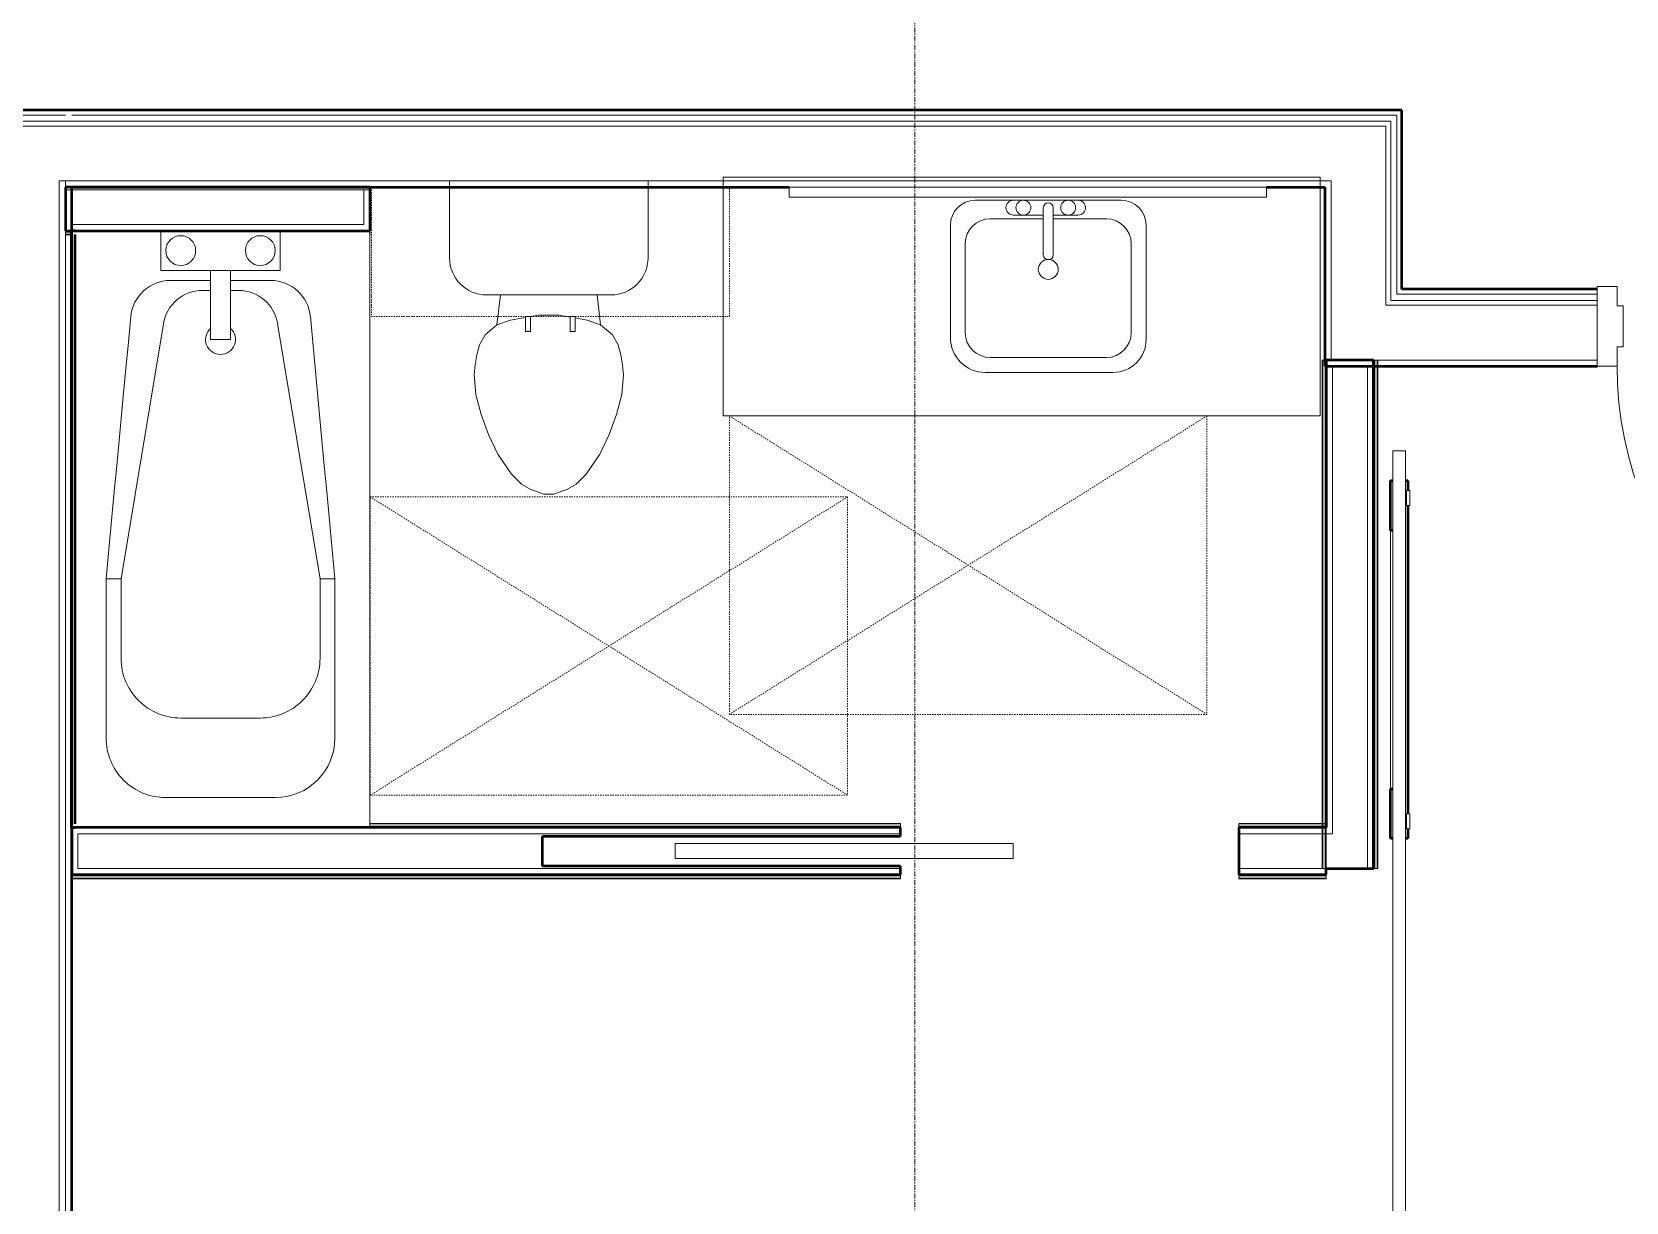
# Model space of a CAD drawing. Header units: inches. Extents: x -4218 to -1830, y 9756 to 12426.
# Drawn here: x -2916.1 to -2755.8, y 11538.6 to 11656.2 of the extents above; entities that cross this region are included whole.
import ezdxf

# ---------------------------------------------------------------- set-up
doc = ezdxf.new("R2010")
doc.units = ezdxf.units.IN
doc.header["$MEASUREMENT"] = 0
doc.linetypes.add('Dash', pattern=[0.25, 0.125, -0.125])
doc.linetypes.add('Grid Line 1_2_', pattern=[0.875, 0.5, -0.125, 0.125, -0.125])
for name, color, linetype, lineweight in [('0-1', 7, 'Continuous', 5), ('0-2', 252, 'Continuous', 9), ('0-3', 7, 'Continuous', 9), ('A-DOOR-1', 7, 'Continuous', 9), ('A-DOOR-2', 50, 'Continuous', 20), ('A-DOOR-3', 250, 'Continuous', 50), ('A-DOOR-FRAM-1', 50, 'Continuous', 20), ('A-GENM-HDLN-1', 7, 'Dash', 9), ('A-WALL-1', 250, 'Continuous', 50), ('A-WALL-2', 10, 'Continuous', 13), ('A-WALL-3', 253, 'Continuous', 9), ('A-WALL-4', 254, 'Continuous', 9), ('A-WALL-5', 252, 'Continuous', 9), ('A-WALL-6', 7, 'Continuous', 9), ('I-WALL-1', 250, 'Continuous', 50), ('I-WALL-2', 254, 'Continuous', 9), ('I-WALL-3', 253, 'Continuous', 9), ('I-WALL-4', 252, 'Continuous', 9), ('P-SANR-FIXT-1', 7, 'Continuous', 9), ('P-SANR-FIXT-2', 252, 'Continuous', 9), ('P-SANR-FIXT-3', 253, 'Continuous', 9), ('P-SANR-FIXT-5', 254, 'Continuous', 9), ('Q-CASE-2', 252, 'Continuous', 9), ('Q-CASE-3', 7, 'Continuous', 9), ('Q-CASE-5', 254, 'Continuous', 9), ('Q-CASE-6', 7, 'Dash', 9), ('S-GRID-1', 1, 'Grid Line 1_2_', 9)]:
    doc.layers.add(name, color=color, linetype=linetype, lineweight=lineweight)

# ---------------------------------------------------------------- blocks, each defined once
blk = doc.blocks.new('Basic Wall _ INT - W4BØF - _5_8 GYP - 2X4 WOOD_BATT_ - 5_8 GYP_ - ___-2701663-BACKGROUND - 1ST FLOOR')
at = {"layer": 'A-WALL-3'}
for p, q in [((-2781.2, 11623.24), (-2781.15, 11623.24)), ((-2781.2, 11622.61), (-2781.2, 11623.24)), ((-2781.15, 11623.24), (-2781.07, 11623.24)), ((-2781.07, 11623.24), (-2780.78, 11623.24)), ((-2780.85, 11623.24), (-2780.85, 11622.61)), ((-2781.07, 11532.77), (-2781.13, 11532.77)), ((-2780.78, 11532.77), (-2781.07, 11532.77)), ((-2780.85, 11533.14), (-2780.85, 11533.06)), ((-2780.85, 11533.03), (-2780.85, 11532.97))]:
    blk.add_line(p, q, dxfattribs=at)
at = {"layer": 'A-WALL-4'}
for p, q in [((-2781.17, 11623.24), (-2781.2, 11623.24)), ((-2781, 11623.24), (-2781.06, 11623.24)), ((-2780.85, 11623.24), (-2780.99, 11623.24)), ((-2780.78, 11623.24), (-2780.85, 11623.24)), ((-2781.2, 11532.77), (-2781.17, 11532.77)), ((-2781.06, 11532.77), (-2781, 11532.77)), ((-2780.99, 11532.77), (-2780.85, 11532.77)), ((-2780.85, 11532.77), (-2780.78, 11532.77))]:
    blk.add_line(p, q, dxfattribs=at)
at = {"layer": 'A-WALL-5'}
for p, q in [((-2781.2, 11572.11), (-2781.2, 11622.61)), ((-2781.07, 11622.61), (-2781.07, 11623.24)), ((-2780.85, 11622.61), (-2780.85, 11572.11)), ((-2780.78, 11623.24), (-2780.78, 11622.61)), ((-2781.2, 11572.11), (-2781.17, 11572.11)), ((-2781.06, 11572.11), (-2781, 11572.11)), ((-2780.99, 11572.11), (-2780.85, 11572.11)), ((-2780.85, 11572.11), (-2780.78, 11572.11)), ((-2781.17, 11536.11), (-2781.2, 11536.11)), ((-2781.2, 11532.77), (-2781.2, 11536.11)), ((-2781, 11536.11), (-2781.06, 11536.11)), ((-2780.85, 11536.11), (-2780.99, 11536.11)), ((-2780.78, 11536.11), (-2780.85, 11536.11)), ((-2780.85, 11536.11), (-2780.85, 11533.18)), ((-2781.15, 11532.77), (-2781.2, 11532.77)), ((-2781.13, 11532.77), (-2781.15, 11532.77)), ((-2780.78, 11533.14), (-2780.78, 11533.06)), ((-2780.78, 11533.03), (-2780.78, 11532.97))]:
    blk.add_line(p, q, dxfattribs=at)
at = {"layer": 'A-WALL-6'}
for p, q in [((-2781.07, 11572.11), (-2781.07, 11622.61)), ((-2780.78, 11622.61), (-2780.78, 11572.11)), ((-2781.15, 11572.11), (-2781.2, 11572.11)), ((-2781.07, 11572.11), (-2781.15, 11572.11)), ((-2780.78, 11572.11), (-2781.07, 11572.11)), ((-2781.2, 11536.11), (-2781.15, 11536.11)), ((-2781.15, 11536.11), (-2781.07, 11536.11)), ((-2781.07, 11532.77), (-2781.07, 11536.11)), ((-2781.07, 11536.11), (-2780.78, 11536.11)), ((-2780.78, 11536.11), (-2780.78, 11533.18))]:
    blk.add_line(p, q, dxfattribs=at)
blk = doc.blocks.new('Basic Wall _ INT - W4BØF - _5_8 GYP - 2X4 WOOD_BATT_ - 5_8 GYP_ - ___-2701662-BACKGROUND - 1ST FLOOR')
at = {"layer": 'A-WALL-3'}
for p, q in [((-2786.09, 11623.24), (-2786.07, 11623.24)), ((-2786.07, 11623.24), (-2785.99, 11623.24)), ((-2785.99, 11623.24), (-2785.95, 11623.24)), ((-2785.95, 11622.61), (-2785.95, 11623.24)), ((-2786.3, 11576.65), (-2786.3, 11576.54)), ((-2786.3, 11576.53), (-2786.3, 11576.45)), ((-2786.3, 11576.44), (-2786.3, 11576.39)), ((-2786.3, 11576.24), (-2786.3, 11575.64)), ((-2785.95, 11572.11), (-2785.95, 11576.24)), ((-2786.3, 11575.61), (-2786.3, 11572.11)), ((-2786.07, 11572.11), (-2786.36, 11572.11)), ((-2785.99, 11572.11), (-2786.07, 11572.11)), ((-2785.95, 11572.11), (-2785.99, 11572.11)), ((-2786.07, 11532.77), (-2786.36, 11532.77)), ((-2786.3, 11533.16), (-2786.3, 11533.06)), ((-2786.3, 11533.05), (-2786.3, 11532.97)), ((-2786.3, 11532.96), (-2786.3, 11532.91)), ((-2786.01, 11532.77), (-2786.07, 11532.77))]:
    blk.add_line(p, q, dxfattribs=at)
at = {"layer": 'A-WALL-4'}
for p, q in [((-2785.95, 11623.24), (-2785.97, 11623.24)), ((-2786.36, 11572.11), (-2786.3, 11572.11)), ((-2786.3, 11572.11), (-2786.15, 11572.11)), ((-2786.15, 11572.11), (-2786.09, 11572.11)), ((-2785.97, 11572.11), (-2785.95, 11572.11)), ((-2786.36, 11532.77), (-2786.3, 11532.77)), ((-2786.3, 11532.77), (-2786.15, 11532.77)), ((-2786.15, 11532.77), (-2786.09, 11532.77)), ((-2785.97, 11532.77), (-2785.95, 11532.77))]:
    blk.add_line(p, q, dxfattribs=at)
at = {"layer": 'A-WALL-5'}
for p, q in [((-2786.3, 11623.24), (-2786.36, 11623.24)), ((-2786.15, 11623.24), (-2786.3, 11623.24)), ((-2786.3, 11623.24), (-2786.3, 11576.65)), ((-2786.09, 11623.24), (-2786.15, 11623.24)), ((-2786.07, 11623.24), (-2786.07, 11622.64)), ((-2785.95, 11576.24), (-2785.95, 11622.61)), ((-2786.36, 11576.65), (-2786.36, 11576.54)), ((-2786.36, 11576.53), (-2786.36, 11576.45)), ((-2786.36, 11576.44), (-2786.36, 11576.39)), ((-2786.36, 11576.24), (-2786.36, 11575.64)), ((-2786.07, 11576.24), (-2786.07, 11575.62)), ((-2786.36, 11575.61), (-2786.36, 11572.11)), ((-2786.07, 11575.61), (-2786.07, 11572.11)), ((-2786.3, 11536.11), (-2786.36, 11536.11)), ((-2786.15, 11536.11), (-2786.3, 11536.11)), ((-2786.3, 11536.11), (-2786.3, 11533.18)), ((-2786.09, 11536.11), (-2786.15, 11536.11)), ((-2785.95, 11536.11), (-2785.97, 11536.11)), ((-2785.95, 11532.77), (-2785.95, 11536.11)), ((-2786.36, 11533.16), (-2786.36, 11533.06)), ((-2786.36, 11533.05), (-2786.36, 11532.97)), ((-2786.36, 11532.96), (-2786.36, 11532.91)), ((-2785.99, 11532.77), (-2786.01, 11532.77)), ((-2785.95, 11532.77), (-2785.99, 11532.77))]:
    blk.add_line(p, q, dxfattribs=at)
at = {"layer": 'A-WALL-6'}
for p, q in [((-2786.36, 11623.24), (-2786.1, 11623.24)), ((-2786.36, 11623.24), (-2786.36, 11576.65)), ((-2786.07, 11622.61), (-2786.07, 11576.24)), ((-2786.36, 11536.11), (-2786.07, 11536.11)), ((-2786.36, 11536.11), (-2786.36, 11533.18)), ((-2786.07, 11536.11), (-2786.07, 11532.77)), ((-2786.07, 11536.11), (-2785.99, 11536.11)), ((-2785.99, 11536.11), (-2785.95, 11536.11))]:
    blk.add_line(p, q, dxfattribs=at)
blk = doc.blocks.new('Basic Wall _ INT - W4BØF - _5_8 GYP - 2X4 WOOD_BATT_ - 5_8 GYP_ - ___-2701665-BACKGROUND - 1ST FLOOR')
at = {"layer": 'A-WALL-3'}
for p, q in [((-2786.24, 11576.59), (-2786.35, 11576.59)), ((-2786.15, 11576.59), (-2786.23, 11576.59)), ((-2786.09, 11576.59), (-2786.14, 11576.59)), ((-2785.95, 11576.65), (-2785.95, 11576.36)), ((-2785.95, 11576.36), (-2785.95, 11576.3))]:
    blk.add_line(p, q, dxfattribs=at)
at = {"layer": 'A-WALL-4'}
for p, q in [((-2785.95, 11576.59), (-2785.95, 11576.65)), ((-2785.95, 11576.45), (-2785.95, 11576.59)), ((-2785.95, 11576.38), (-2785.95, 11576.44)), ((-2785.95, 11576.24), (-2785.95, 11576.26))]:
    blk.add_line(p, q, dxfattribs=at)
at = {"layer": 'A-WALL-5'}
for p, q in [((-2828.75, 11576.59), (-2882.11, 11576.59)), ((-2882.11, 11576.24), (-2828.75, 11576.24)), ((-2828.75, 11576.59), (-2828.75, 11576.65)), ((-2828.75, 11576.45), (-2828.75, 11576.59)), ((-2828.75, 11576.38), (-2828.75, 11576.44)), ((-2828.75, 11576.24), (-2828.75, 11576.26)), ((-2794.75, 11576.65), (-2794.75, 11576.59)), ((-2794.75, 11576.59), (-2794.75, 11576.45)), ((-2786.36, 11576.59), (-2794.75, 11576.59)), ((-2794.75, 11576.44), (-2794.75, 11576.38)), ((-2794.75, 11576.26), (-2794.75, 11576.24)), ((-2794.75, 11576.24), (-2785.95, 11576.24)), ((-2786.24, 11576.65), (-2786.35, 11576.65)), ((-2786.15, 11576.65), (-2786.23, 11576.65)), ((-2786.09, 11576.65), (-2786.14, 11576.65)), ((-2785.95, 11576.3), (-2785.95, 11576.28)), ((-2785.95, 11576.28), (-2785.95, 11576.24))]:
    blk.add_line(p, q, dxfattribs=at)
at = {"layer": 'A-WALL-6'}
for p, q in [((-2828.75, 11576.65), (-2882.11, 11576.65)), ((-2828.75, 11576.36), (-2882.11, 11576.36)), ((-2828.75, 11576.65), (-2828.75, 11576.36)), ((-2828.75, 11576.36), (-2828.75, 11576.28)), ((-2828.75, 11576.28), (-2828.75, 11576.24)), ((-2794.75, 11576.36), (-2794.75, 11576.65)), ((-2786.36, 11576.65), (-2794.75, 11576.65)), ((-2785.95, 11576.36), (-2794.75, 11576.36)), ((-2794.75, 11576.28), (-2794.75, 11576.36)), ((-2794.75, 11576.24), (-2794.75, 11576.28))]:
    blk.add_line(p, q, dxfattribs=at)
blk = doc.blocks.new('Basic Wall _ INT - W4BØF - _5_8 GYP - 2X4 WOOD_BATT_ - 5_8 GYP_ - ___-2701664-BACKGROUND - 1ST FLOOR')
at = {"layer": 'A-WALL-3'}
for p, q in [((-2912.07, 11571.49), (-2912.07, 11571.47)), ((-2912.07, 11571.35), (-2912.07, 11571.29)), ((-2912.07, 11571.28), (-2912.07, 11571.14)), ((-2912.07, 11571.14), (-2912.07, 11571.08))]:
    blk.add_line(p, q, dxfattribs=at)
at = {"layer": 'A-WALL-5'}
for p, q in [((-2912.07, 11571.45), (-2912.07, 11571.49)), ((-2912.07, 11571.49), (-2828.75, 11571.49)), ((-2912.07, 11571.43), (-2912.07, 11571.45)), ((-2912.07, 11571.41), (-2912.07, 11571.43)), ((-2912.07, 11571.36), (-2912.07, 11571.41)), ((-2912.07, 11571.2), (-2912.07, 11571.36)), ((-2912.07, 11571.08), (-2912.07, 11571.2)), ((-2828.75, 11571.14), (-2912.07, 11571.14)), ((-2828.75, 11571.47), (-2828.75, 11571.49)), ((-2828.75, 11571.29), (-2828.75, 11571.35)), ((-2828.75, 11571.14), (-2828.75, 11571.28)), ((-2828.75, 11571.08), (-2828.75, 11571.14)), ((-2794.75, 11571.49), (-2794.75, 11571.47)), ((-2794.75, 11571.49), (-2785.95, 11571.49)), ((-2794.75, 11571.35), (-2794.75, 11571.29)), ((-2794.75, 11571.28), (-2794.75, 11571.14)), ((-2794.75, 11571.14), (-2794.75, 11571.08)), ((-2785.95, 11571.14), (-2794.75, 11571.14)), ((-2785.95, 11571.47), (-2785.95, 11571.49)), ((-2785.95, 11571.29), (-2785.95, 11571.35)), ((-2785.95, 11571.14), (-2785.95, 11571.28)), ((-2785.95, 11571.08), (-2785.95, 11571.14))]:
    blk.add_line(p, q, dxfattribs=at)
at = {"layer": 'A-WALL-6'}
for p, q in [((-2912.07, 11571.36), (-2828.75, 11571.36)), ((-2828.75, 11571.08), (-2912.07, 11571.08)), ((-2828.75, 11571.49), (-2828.75, 11571.45)), ((-2828.75, 11571.45), (-2828.75, 11571.36)), ((-2828.75, 11571.36), (-2828.75, 11571.08)), ((-2794.75, 11571.45), (-2794.75, 11571.49)), ((-2794.75, 11571.36), (-2794.75, 11571.45)), ((-2794.75, 11571.36), (-2785.95, 11571.36)), ((-2794.75, 11571.08), (-2794.75, 11571.36)), ((-2785.95, 11571.08), (-2794.75, 11571.08)), ((-2785.95, 11571.49), (-2785.95, 11571.45)), ((-2785.95, 11571.45), (-2785.95, 11571.36)), ((-2785.95, 11571.36), (-2785.95, 11571.08))]:
    blk.add_line(p, q, dxfattribs=at)
blk = doc.blocks.new('BARN - FLUSH - 3-0 x 7-0 BARN DOOR-2961665-BACKGROUND - 1ST FLOOR')
at = {"layer": 'A-DOOR-1'}
for p, q in [((21, 5.57), (-60, 5.57)), ((-60, 4.95), (-60, 5.57)), ((-60, 4.32), (-60, 4.95)), ((-56, 6), (-54.5, 6)), ((-56, 6), (-56, 5.67)), ((-56, 5.67), (-54.5, 5.67)), ((-54.5, 5.67), (-54.5, 6)), ((-23.5, 6), (-22, 6)), ((-23.5, 5.67), (-23.5, 6)), ((-23.5, 5.67), (-22, 5.67)), ((-22, 6), (-22, 5.67)), ((21, 5.57), (21, 4.95)), ((21, 4.95), (21, 4.32)), ((-60, 4.32), (21, 4.32)), ((-52, 4.07), (-26, 4.07))]:
    blk.add_line(p, q, dxfattribs=at)
at = {"layer": 'A-DOOR-3'}
for p, q in [((-57, 5.82), (-56, 5.82)), ((-57, 5.57), (-57, 5.82)), ((-54.5, 5.82), (-23.5, 5.82)), ((-22, 5.82), (-21, 5.82)), ((-21, 5.82), (-21, 5.57)), ((-57, 4.07), (-57, 4.32)), ((-52, 4.07), (-57, 4.07)), ((-52, 4.33), (-52, 4.07)), ((-26, 4.07), (-26, 4.32)), ((-21, 4.07), (-26, 4.07)), ((-21, 4.32), (-21, 4.07))]:
    blk.add_line(p, q, dxfattribs=at)
blk = doc.blocks.new('POCKET - FLUSH - 2-10 x 6-8-2882529-BACKGROUND - 1ST FLOOR')
at = {"layer": 'A-DOOR-2'}
for p, q in [((-39.67, 0.75), (-39.67, -0.75)), ((-5.67, 0.75), (-39.67, 0.75)), ((-5.67, -0.75), (-5.67, 0.75)), ((-39.67, -0.75), (-5.67, -0.75))]:
    blk.add_line(p, q, dxfattribs=at)
blk = doc.blocks.new('M_Sink Vanity-Square - 500 x 440mm-1352614-BACKGROUND - 1ST FLOOR')
at = {"layer": 'P-SANR-FIXT-1'}
for p, q in [((7.96, 7.09), (-6.72, 7.09)), ((3.62, 7.09), (-2.88, 7.09)), ((0.12, 5.22), (-5.22, 5.22)), ((-2.88, 5.59), (0.12, 5.59)), ((0.12, 6.33), (0.12, 1.59)), ((1.12, 6.33), (1.12, 1.59)), ((1.12, 5.59), (3.62, 5.59)), ((6.46, 5.22), (1.12, 5.22)), ((-9.22, 4.59), (-9.22, -6.73)), ((10.46, -6.91), (10.46, 4.59)), ((-7.72, 2.72), (-7.72, -6.23)), ((8.96, -6.23), (8.96, 2.72)), ((-5.22, -8.73), (6.46, -8.73)), ((-5.72, -10.23), (7.14, -10.23))]:
    blk.add_line(p, q, dxfattribs=at)
for centre, radius, start, end in [((-6.72, 4.59), 2.5, 90, 180), ((-2.88, 6.34), 0.75, 90, 270), ((-1.88, 6.34), 0.75, 360, 180), ((0.62, 6.33), 0.5, 360, 180), ((2.62, 6.34), 0.75, 360, 180), ((3.62, 6.34), 0.75, 270, 90), ((7.96, 4.59), 2.5, 360, 90), ((-5.22, 2.72), 2.5, 90, 180), ((-1.88, 6.34), 0.75, 180, 0), ((2.62, 6.34), 0.75, 180, 360), ((6.46, 2.72), 2.5, 0, 90), ((0.62, 0.13), 1, 360, 180), ((0.62, 0.13), 1, 180, 0), ((0.62, 1.59), 0.5, 180, 0), ((-5.22, -6.23), 2.5, 180, 270), ((6.46, -6.23), 2.5, 270, 0), ((-5.72, -6.73), 3.5, 180, 270), ((7.14, -6.91), 3.32, 270, 0)]:
    blk.add_arc(centre, radius, start, end, dxfattribs=at)
blk = doc.blocks.new('Toilet-Domestic-3D - Toilet-Domestic-3D-V110-BACKGROUND - 1ST FLOOR')
at = {"layer": 'P-SANR-FIXT-1'}
for p, q in [((-2.74, 11), (-1.87, 11.5)), ((-1.87, 11.5), (-0.5, 12)), ((-0.5, 12), (0.5, 12)), ((0.5, 12), (1.87, 11.5)), ((1.87, 11.5), (2.74, 11)), ((-5.13, 8), (-3.74, 10)), ((-3.74, 10), (-2.74, 11)), ((2.74, 11), (3.74, 10)), ((3.74, 10), (5.13, 8)), ((-6.06, 6), (-5.13, 8)), ((5.13, 8), (6.06, 6)), ((-6.79, 4), (-6.06, 6)), ((6.06, 6), (6.79, 4)), ((-7.33, 1.99), (-6.79, 4)), ((6.79, 4), (7.33, 1.99)), ((-7.5, 0), (-7.33, 1.99)), ((7.33, 1.99), (7.5, 0)), ((-7.41, -1), (-7.5, 0)), ((-7.24, -2), (-7.41, -1)), ((7.41, -1), (7.24, -2)), ((7.5, 0), (7.41, -1)), ((-6.97, -3), (-7.24, -2)), ((-6.4, -4), (-6.97, -3)), ((6.97, -3), (6.4, -4)), ((7.24, -2), (6.97, -3)), ((-5.21, -5), (-6.4, -4)), ((6.4, -4), (5.21, -5)), ((-3.84, -5.5), (-5.21, -5)), ((-4.86, -8.02), (-5.21, -5)), ((-2.65, -5.71), (-3.84, -5.5)), ((-1, -6), (-2.16, -5.8)), ((1, -6), (-1, -6)), ((1.85, -5.85), (1, -6)), ((3.84, -5.5), (2.34, -5.76)), ((5.21, -5), (3.84, -5.5)), ((4.86, -8.02), (5.21, -5)), ((6.25, -8.02), (-6.25, -8.02)), ((-9.98, -11.75), (-9.98, -18.85)), ((9.98, -18.85), (9.98, -11.75))]:
    blk.add_line(p, q, dxfattribs=at)
for centre, start, end in [((-6.25, -11.75), 90, 180), ((6.25, -11.75), 0, 90)]:
    blk.add_arc(centre, 3.73, start, end, dxfattribs=at)
at = {"layer": 'P-SANR-FIXT-2'}
for p, q in [((-9.98, -18.85), (-9.98, -19.48)), ((9.98, -19.48), (9.98, -18.85))]:
    blk.add_line(p, q, dxfattribs=at)
at = {"layer": 'P-SANR-FIXT-3'}
blk.add_line((-9.98, -19.48), (9.98, -19.48), dxfattribs=at)
blk = doc.blocks.new('Bath Vanity - Bath Vanity 60_-V137-BACKGROUND - 1ST FLOOR')
at = {"layer": 'Q-CASE-2'}
for p, q in [((30.74, 0), (-29.26, 0)), ((-29.26, 0), (-29.26, -1)), ((30.74, -0.35), (30.74, 0)), ((30.74, -1), (30.74, -0.38))]:
    blk.add_line(p, q, dxfattribs=at)
at = {"layer": 'Q-CASE-3'}
for p, q in [((-29.26, -1), (-29.26, -24)), ((30.74, -24), (30.74, -1)), ((-29.26, -24), (30.74, -24))]:
    blk.add_line(p, q, dxfattribs=at)
blk = doc.blocks.new('Bath Tub - Maestro - 60_x30_-V138-BACKGROUND - 1ST FLOOR')
at = {"layer": 'P-SANR-FIXT-1'}
for p, q in [((59.62, 0), (0.37, 0)), ((35, -3.5), (51, -3.5)), ((35, -5), (35, -3.5)), ((35, -5), (9.35, -9.26)), ((43, -5), (35, -5)), ((4, -9), (0.37, -9)), ((4, -14), (4, -9)), ((57, -9.5), (57, -20.5)), ((5, -14), (5, -9.96)), ((49, -19), (49, -11)), ((4, -16), (4, -14)), ((4, -14), (10.94, -14)), ((6, -13.2), (6, -14)), ((10.94, -16), (10.94, -14)), ((4, -21), (4, -16)), ((10.94, -16), (4, -16)), ((5, -20.04), (5, -16)), ((6, -16), (6, -16.8)), ((9.35, -20.74), (35, -25)), ((0.37, -21), (4, -21)), ((35, -25), (35, -26.5)), ((35, -25), (43, -25)), ((51, -26.5), (35, -26.5))]:
    blk.add_line(p, q, dxfattribs=at)
at = {"layer": 'P-SANR-FIXT-1', "flags": 128}
for points in [[(8.63, -5.97), (11.56, -5.7), (14.49, -5.42), (17.42, -5.15), (20.35, -4.87), (23.28, -4.6), (26.21, -4.32), (29.14, -4.05), (32.07, -3.77), (35, -3.5)], [(35, -26.5), (32.07, -26.23), (29.14, -25.95), (26.21, -25.68), (23.28, -25.4), (20.35, -25.13), (17.42, -24.85), (14.49, -24.58), (11.56, -24.3), (8.63, -24.03)]]:
    blk.add_lwpolyline(points, dxfattribs=at)
at = {"layer": 'P-SANR-FIXT-1'}
for centre, radius, start, end in [((51, -9.5), 6, 0, 90), ((9, -9.96), 4, 95.3558, 180), ((43, -11), 6, 360, 90), ((2, -11), 1.5, 0, 180), ((10, -13.2), 4, 99.4223, 180), ((2, -11), 1.5, 180, 360), ((10.94, -15), 1.5, 0, 137.9289), ((10.94, -15), 1.5, 222.0711, 360), ((2, -19), 1.5, 0, 180), ((10, -16.8), 4, 180, 260.5777), ((2, -19), 1.5, 180, 360), ((43, -19), 6, 270, 0), ((9, -20.04), 4, 180, 264.6442), ((51, -20.5), 6, 270, 0)]:
    blk.add_arc(centre, radius, start, end, dxfattribs=at)
at = {"layer": 'P-SANR-FIXT-2'}
for p, q in [((0.37, 0), (0, 0)), ((60, 0), (59.62, 0)), ((0.37, -9), (0, -9)), ((0, -21), (0.37, -21))]:
    blk.add_line(p, q, dxfattribs=at)
at = {"layer": 'P-SANR-FIXT-3'}
for p, q in [((0, 0), (0, -9)), ((60, -29.97), (60, 0)), ((0, -9), (0, -21)), ((0, -21), (0, -29.97)), ((0, -30), (60, -30))]:
    blk.add_line(p, q, dxfattribs=at)
at = {"layer": 'P-SANR-FIXT-5'}
blk.add_line((0, -9), (0, -21), dxfattribs=at)
blk = doc.blocks.new('ADA Clearances - 30_x48_-1721104-BACKGROUND - 1ST FLOOR')
at = {"layer": 'A-GENM-HDLN-1'}
for p, q in [((15, 24), (-15, -24)), ((-15, 24), (15, -24)), ((-15, -24), (-15, 24)), ((-15, 24), (15, 24)), ((15, 24), (15, -24)), ((15, -24), (-15, -24))]:
    blk.add_line(p, q, dxfattribs=at)
blk = doc.blocks.new('ADA Clearances - 30_x48_-V113-BACKGROUND - 1ST FLOOR')
at = {"layer": 'A-GENM-HDLN-1'}
for p, q in [((15, 24), (-15, -24)), ((-15, 24), (15, -24)), ((-15, 24), (15, 24)), ((15, 24), (15, -24)), ((15, -24), (-15, -24))]:
    blk.add_line(p, q, dxfattribs=at)
blk = doc.blocks.new('BATHROOM MIRROR - BATHROOM MIRROR 48_-3124766-BACKGROUND - 1ST FLOOR')
at = {"layer": 'Q-CASE-3'}
for p, q in [((24.74, 24), (-23.26, 24)), ((-23.26, 23), (-23.26, 24)), ((-23.26, 23), (24.74, 23)), ((24.74, 24), (24.74, 23))]:
    blk.add_line(p, q, dxfattribs=at)
at = {"layer": 'Q-CASE-5'}
blk.add_line((21.74, 24), (-20.26, 24), dxfattribs=at)
blk = doc.blocks.new('300 Series Wall Hung Cabinet_326 - 36_-2909952-BACKGROUND - 1ST FLOOR')
at = {"layer": 'Q-CASE-3'}
for p, q in [((-2.5, -13.19), (-2.01, -13.19)), ((-2.5, -13.19), (-2.5, -14.69)), ((-2.01, -14.69), (-2.01, -13.19)), ((2, -13.19), (2.49, -13.19)), ((2, -13.19), (2, -14.69)), ((2.49, -14.69), (2.49, -13.19)), ((-2.5, -14.69), (-2.01, -14.69)), ((2, -14.69), (2.49, -14.69))]:
    blk.add_line(p, q, dxfattribs=at)
at = {"layer": 'Q-CASE-6'}
for p, q in [((18, -0.19), (-18, -0.19)), ((-18, -0.19), (-18, -13.19)), ((18, -13.19), (18, -0.19)), ((-18, -13.19), (18, -13.19))]:
    blk.add_line(p, q, dxfattribs=at)
blk = doc.blocks.new('Basic Wall _ INT - W4FØF - INT - _5_8 GYP - 2X4 WOOD_BATT__ - ___-3091355-BACKGROUND - 1ST FLOOR')
at = {"layer": 'A-WALL-3'}
for p, q in [((-2912.7, 11636.2), (-2912.7, 11636.24)), ((-2912.11, 11636.24), (-2912.7, 11636.24)), ((-2912.7, 11636.11), (-2912.7, 11636.2)), ((-2912.7, 11635.83), (-2912.7, 11636.11)), ((-2912.7, 11635.89), (-2912.11, 11635.89))]:
    blk.add_line(p, q, dxfattribs=at)
at = {"layer": 'A-WALL-4'}
for p, q in [((-2912.7, 11636.24), (-2912.7, 11636.22)), ((-2912.7, 11636.1), (-2912.7, 11636.04)), ((-2912.7, 11636.03), (-2912.7, 11635.89)), ((-2912.7, 11635.89), (-2912.7, 11635.83))]:
    blk.add_line(p, q, dxfattribs=at)
at = {"layer": 'A-WALL-5'}
for p, q in [((-2912.7, 11636.11), (-2912.11, 11636.11)), ((-2912.7, 11635.83), (-2912.11, 11635.83)), ((-2882.07, 11636.22), (-2882.07, 11636.24)), ((-2882.07, 11636.04), (-2882.07, 11636.1)), ((-2882.07, 11635.89), (-2882.07, 11636.03)), ((-2882.07, 11635.83), (-2882.07, 11635.89))]:
    blk.add_line(p, q, dxfattribs=at)
at = {"layer": 'A-WALL-6'}
for p, q in [((-2882.07, 11636.24), (-2882.07, 11636.2)), ((-2882.07, 11636.2), (-2882.07, 11636.11)), ((-2882.07, 11636.11), (-2882.07, 11635.83))]:
    blk.add_line(p, q, dxfattribs=at)
blk = doc.blocks.new('CTR - 1st Phase - Unit Layouts_rvt-1-BACKGROUND - 1ST FLOOR')
at = {"layer": 'A-WALL-1'}
for p, q in [((-2882.07, 11640.61), (-2912.7, 11640.61)), ((-2912.7, 11640.61), (-2912.7, 11640.36)), ((-2912.7, 11640.36), (-2912.7, 11636.86)), ((-2882.07, 11640.36), (-2882.07, 11640.61)), ((-2882.07, 11636.86), (-2882.07, 11640.36)), ((-2912.7, 11636.86), (-2912.7, 11636.24)), ((-2882.07, 11636.24), (-2882.07, 11636.86)), ((-2912.7, 11636.24), (-2882.07, 11636.24)), ((-2911.73, 11636.24), (-2912.11, 11636.24)), ((-2912.11, 11636.24), (-2912.11, 11576.24)), ((-2911.73, 11576.61), (-2911.73, 11635.86)), ((-2785.95, 11623.24), (-2785.95, 11576.24)), ((-2785.32, 11623.24), (-2785.95, 11623.24)), ((-2781.82, 11623.24), (-2785.32, 11623.24)), ((-2781.2, 11623.24), (-2781.82, 11623.24)), ((-2781.2, 11572.11), (-2781.2, 11623.24)), ((-2912.11, 11576.24), (-2911.73, 11576.24)), ((-2828.75, 11576.24), (-2912.07, 11576.24)), ((-2912.07, 11576.24), (-2912.07, 11575.61)), ((-2828.75, 11575.36), (-2828.75, 11576.24)), ((-2785.95, 11576.24), (-2794.75, 11576.24)), ((-2794.75, 11576.24), (-2794.75, 11571.49)), ((-2912.07, 11575.61), (-2912.07, 11572.11)), ((-2864.75, 11572.36), (-2864.75, 11575.36)), ((-2864.75, 11575.36), (-2828.75, 11575.36)), ((-2912.07, 11572.11), (-2912.07, 11571.49)), ((-2912.07, 11571.49), (-2828.75, 11571.49)), ((-2828.75, 11572.36), (-2864.75, 11572.36)), ((-2828.75, 11571.49), (-2828.75, 11572.36)), ((-2794.75, 11571.49), (-2785.95, 11571.49)), ((-2785.95, 11572.11), (-2781.2, 11572.11)), ((-2785.95, 11571.49), (-2785.95, 11572.11))]:
    blk.add_line(p, q, dxfattribs=at)
at = {"layer": 'A-WALL-2'}
for p, q in [((-2912.7, 11640.36), (-2912.07, 11640.36)), ((-2912.7, 11640.36), (-2912.07, 11640.36)), ((-2912.07, 11640.36), (-2882.7, 11640.36)), ((-2912.07, 11640.36), (-2912.07, 11636.86)), ((-2882.7, 11640.36), (-2882.07, 11640.36)), ((-2882.7, 11640.36), (-2882.07, 11640.36)), ((-2882.7, 11636.86), (-2882.7, 11640.36)), ((-2912.07, 11636.86), (-2882.7, 11636.86)), ((-2785.32, 11575.61), (-2785.32, 11622.61)), ((-2781.82, 11622.61), (-2785.32, 11622.61)), ((-2781.82, 11572.11), (-2781.82, 11622.61)), ((-2911.45, 11575.61), (-2828.75, 11575.61)), ((-2911.45, 11575.61), (-2911.45, 11572.11)), ((-2794.75, 11575.61), (-2785.95, 11575.61)), ((-2785.32, 11575.61), (-2785.95, 11575.61)), ((-2911.45, 11572.11), (-2828.75, 11572.11)), ((-2794.75, 11572.11), (-2785.95, 11572.11))]:
    blk.add_line(p, q, dxfattribs=at)
at = {"layer": 'A-WALL-3'}
for p, q in [((-2882.07, 11640.61), (-2912.7, 11640.61)), ((-2912.11, 11636.24), (-2912.11, 11576.24)), ((-2912.08, 11636.24), (-2911.73, 11636.24)), ((-2785.95, 11622.61), (-2785.95, 11576.65)), ((-2781.2, 11572.11), (-2781.2, 11622.61)), ((-2912.07, 11571.49), (-2912.07, 11576.24)), ((-2911.73, 11576.24), (-2912.07, 11576.24)), ((-2828.75, 11576.24), (-2882.11, 11576.24)), ((-2786.36, 11576.24), (-2794.75, 11576.24)), ((-2912.07, 11571.49), (-2828.75, 11571.49)), ((-2794.75, 11571.49), (-2785.95, 11571.49))]:
    blk.add_line(p, q, dxfattribs=at)
at = {"layer": 'A-WALL-4'}
for p, q in [((-2912.7, 11636.24), (-2912.7, 11640.61)), ((-2912.7, 11636.24), (-2912.11, 11636.24)), ((-2785.95, 11623.24), (-2785.95, 11622.61)), ((-2785.95, 11623.24), (-2781.2, 11623.24)), ((-2781.2, 11622.61), (-2781.2, 11623.24)), ((-2786.24, 11576.24), (-2786.35, 11576.24)), ((-2786.15, 11576.24), (-2786.23, 11576.24)), ((-2786.09, 11576.24), (-2786.15, 11576.24)), ((-2785.95, 11576.65), (-2785.95, 11576.38))]:
    blk.add_line(p, q, dxfattribs=at)
at = {"layer": 'A-WALL-5'}
for p, q in [((-2882.07, 11640.61), (-2882.07, 11636.24)), ((-2911.73, 11576.61), (-2911.73, 11635.86)), ((-2828.75, 11576.24), (-2828.75, 11575.36)), ((-2794.75, 11571.49), (-2794.75, 11576.24)), ((-2828.75, 11575.36), (-2864.75, 11575.36)), ((-2864.75, 11575.36), (-2864.75, 11572.36)), ((-2864.75, 11572.36), (-2828.75, 11572.36)), ((-2828.75, 11572.36), (-2828.75, 11571.49)), ((-2781.2, 11572.11), (-2785.95, 11572.11)), ((-2785.95, 11572.11), (-2785.95, 11571.49))]:
    blk.add_line(p, q, dxfattribs=at)
at = {"layer": '0-2'}
for name, p in [('Bath Vanity - Bath Vanity 60_-V137-BACKGROUND - 1ST FLOOR', (-2817.31, 11641.61)), ('300 Series Wall Hung Cabinet_326 - 36_-2909952-BACKGROUND - 1ST FLOOR', (-2863.95, 11640.8)), ('BATHROOM MIRROR - BATHROOM MIRROR 48_-3124766-BACKGROUND - 1ST FLOOR', (-2816.69, 11616.61)), ('M_Sink Vanity-Square - 500 x 440mm-1352614-BACKGROUND - 1ST FLOOR', (-2814.52, 11632.22)), ('Basic Wall _ INT - W4FØF - INT - _5_8 GYP - 2X4 WOOD_BATT__ - ___-3091355-BACKGROUND - 1ST FLOOR', (0, 0)), ('Basic Wall _ INT - W4BØF - _5_8 GYP - 2X4 WOOD_BATT_ - 5_8 GYP_ - ___-2701662-BACKGROUND - 1ST FLOOR', (0, 0)), ('Basic Wall _ INT - W4BØF - _5_8 GYP - 2X4 WOOD_BATT_ - 5_8 GYP_ - ___-2701663-BACKGROUND - 1ST FLOOR', (0, 0)), ('Basic Wall _ INT - W4BØF - _5_8 GYP - 2X4 WOOD_BATT_ - 5_8 GYP_ - ___-2701665-BACKGROUND - 1ST FLOOR', (0, 0)), ('POCKET - FLUSH - 2-10 x 6-8-2882529-BACKGROUND - 1ST FLOOR', (-2811.75, 11573.86)), ('Basic Wall _ INT - W4BØF - _5_8 GYP - 2X4 WOOD_BATT_ - 5_8 GYP_ - ___-2701664-BACKGROUND - 1ST FLOOR', (0, 0))]:
    blk.add_blockref(name, p, dxfattribs=at)
for name, p, rotation in [('Toilet-Domestic-3D - Toilet-Domestic-3D-V110-BACKGROUND - 1ST FLOOR', (-2864.11, 11621.76), 180), ('Bath Tub - Maestro - 60_x30_-V138-BACKGROUND - 1ST FLOOR', (-2882.11, 11636.24), 269.9999999997797), ('ADA Clearances - 30_x48_-V113-BACKGROUND - 1ST FLOOR', (-2821.95, 11602.61), 269.9999999999142), ('BARN - FLUSH - 3-0 x 7-0 BARN DOOR-2961665-BACKGROUND - 1ST FLOOR', (-2783.57, 11554.11), 269.9999999999945), ('ADA Clearances - 30_x48_-1721104-BACKGROUND - 1ST FLOOR', (-2858.07, 11594.48), 269.9999999998911)]:
    blk.add_blockref(name, p, dxfattribs=dict(at, rotation=rotation))
blk = doc.blocks.new('HOLLOW METAL - UNIT DOOR-2191977-BACKGROUND - 1ST FLOOR')
at = {"layer": 'A-DOOR-1'}
blk.add_arc((18, -4.125), 36, 180, 270, dxfattribs=at)
at = {"layer": 'A-DOOR-2'}
for p, q in [((16.25, -4.125), (18, -4.125)), ((16.25, -40.125), (16.25, -4.125)), ((18, -4.125), (18, -40.125)), ((18, -40.125), (16.25, -40.125))]:
    blk.add_line(p, q, dxfattribs=at)
at = {"layer": 'A-DOOR-FRAM-1'}
for p, q in [((-20, 3.875), (-18, 3.875)), ((-20, -4.125), (-20, 3.875)), ((-18, 3.875), (-18, 1.9375)), ((18, 3.875), (20, 3.875)), ((18, 1.9375), (18, 3.875)), ((20, 3.875), (20, -4.125)), ((-18, 1.9375), (-17.375, 1.9375)), ((-17.375, 1.9375), (-17.375, -2.1875)), ((17.375, 1.9375), (18, 1.9375)), ((17.375, -2.1875), (17.375, 1.9375)), ((-18, -2.1875), (-18, -4.125)), ((-17.375, -2.1875), (-18, -2.1875)), ((18, -2.1875), (17.375, -2.1875)), ((18, -4.125), (18, -2.1875)), ((-18, -4.125), (-20, -4.125)), ((20, -4.125), (18, -4.125))]:
    blk.add_line(p, q, dxfattribs=at)
blk = doc.blocks.new('CTR - 1st Phase - Common Walls_rvt-1-BACKGROUND - 1ST FLOOR')
at = {"layer": 'A-WALL-2'}
for p, q in [((-2920.57, 11647.86), (-2913.32, 11647.86)), ((-2913.32, 11647.86), (-2912.7, 11647.86)), ((-2912.07, 11647.86), (-2786.1, 11647.86)), ((-2786.1, 11647.86), (-2779.47, 11647.86)), ((-2779.47, 11647.86), (-2778.85, 11647.86)), ((-2778.85, 11630.36), (-2778.85, 11647.86)), ((-2920.57, 11647.24), (-2913.32, 11647.24)), ((-2918.82, 11646.74), (-2913.32, 11646.74)), ((-2913.32, 11647.24), (-2912.7, 11647.24)), ((-2913.32, 11647.24), (-2912.7, 11647.24)), ((-2913.32, 11646.74), (-2912.07, 11646.74)), ((-2912.7, 11647.24), (-2912.07, 11647.24)), ((-2912.07, 11647.24), (-2786.1, 11647.24)), ((-2912.07, 11646.74), (-2786.1, 11646.74)), ((-2786.1, 11647.24), (-2779.97, 11647.24)), ((-2786.1, 11646.74), (-2785.47, 11646.74)), ((-2785.47, 11646.74), (-2779.97, 11646.74)), ((-2779.97, 11647.24), (-2779.47, 11647.24)), ((-2779.97, 11630.36), (-2779.97, 11646.74)), ((-2779.47, 11630.36), (-2779.47, 11647.24)), ((-2913.32, 11641.24), (-2913.32, 11400.85)), ((-2913.32, 11641.24), (-2912.7, 11641.24)), ((-2912.7, 11641.24), (-2912.7, 11284.29)), ((-2912.7, 11641.24), (-2912.07, 11641.24)), ((-2912.07, 11641.24), (-2786.1, 11641.24)), ((-2786.1, 11641.24), (-2785.47, 11641.24)), ((-2785.47, 11630.36), (-2785.47, 11641.24)), ((-2785.47, 11628.74), (-2785.47, 11630.36)), ((-2779.97, 11629.24), (-2779.97, 11630.36)), ((-2779.47, 11629.86), (-2779.47, 11630.36)), ((-2778.85, 11629.86), (-2778.85, 11630.36)), ((-2785.47, 11623.24), (-2785.47, 11628.74)), ((-2779.97, 11628.74), (-2779.97, 11629.24)), ((-2758.72, 11628.74), (-2779.97, 11628.74)), ((-2779.47, 11629.24), (-2779.47, 11629.86)), ((-2758.72, 11629.24), (-2779.47, 11629.24)), ((-2758.72, 11629.86), (-2778.85, 11629.86)), ((-2758.72, 11623.24), (-2785.47, 11623.24))]:
    blk.add_line(p, q, dxfattribs=at)
at = {"layer": 'I-WALL-1'}
for p, q in [((-2912.07, 11648.36), (-2920.57, 11648.36)), ((-2786.1, 11648.36), (-2912.07, 11648.36)), ((-2778.85, 11648.36), (-2786.1, 11648.36)), ((-2778.35, 11648.36), (-2778.85, 11648.36)), ((-2778.35, 11630.36), (-2778.35, 11648.36)), ((-2912.07, 11284.29), (-2912.07, 11640.61)), ((-2912.07, 11640.61), (-2839.95, 11640.61)), ((-2791.95, 11640.61), (-2786.1, 11640.61)), ((-2786.1, 11640.61), (-2786.1, 11630.36)), ((-2786.1, 11630.36), (-2786.1, 11623.24)), ((-2758.72, 11630.36), (-2778.35, 11630.36)), ((-2786.1, 11623.24), (-2786.1, 11622.61)), ((-2786.1, 11622.61), (-2758.72, 11622.61))]:
    blk.add_line(p, q, dxfattribs=at)
at = {"layer": 'I-WALL-2'}
for p, q in [((-2912.07, 11636.86), (-2912.07, 11640.36)), ((-2785.32, 11622.61), (-2781.82, 11622.61))]:
    blk.add_line(p, q, dxfattribs=at)
at = {"layer": 'I-WALL-3'}
for p, q in [((-2912.07, 11640.36), (-2912.07, 11640.61)), ((-2912.07, 11640.61), (-2882.07, 11640.61)), ((-2912.07, 11636.24), (-2912.07, 11636.86)), ((-2758.72, 11630.36), (-2758.72, 11622.61)), ((-2786.1, 11622.61), (-2786.1, 11623.24)), ((-2785.95, 11622.61), (-2785.32, 11622.61)), ((-2781.82, 11622.61), (-2781.2, 11622.61)), ((-2781.05, 11622.61), (-2781, 11622.61)), ((-2780.99, 11622.61), (-2780.9, 11622.61)), ((-2780.9, 11622.61), (-2780.79, 11622.61)), ((-2912.07, 11571.49), (-2912.07, 11576.24)), ((-2912.07, 11571.08), (-2912.07, 11571.34))]:
    blk.add_line(p, q, dxfattribs=at)
at = {"layer": 'I-WALL-4'}
for p, q in [((-2920.57, 11648.36), (-2912.07, 11648.36)), ((-2786.1, 11648.36), (-2912.07, 11648.36)), ((-2786.1, 11648.36), (-2778.35, 11648.36)), ((-2778.35, 11630.36), (-2778.35, 11648.36)), ((-2882.07, 11640.61), (-2874.08, 11640.61)), ((-2854.13, 11640.61), (-2846.57, 11640.61)), ((-2786.57, 11640.61), (-2786.1, 11640.61)), ((-2786.1, 11640.61), (-2786.1, 11630.36)), ((-2786.1, 11623.24), (-2786.1, 11630.36)), ((-2758.72, 11630.36), (-2778.35, 11630.36)), ((-2780.79, 11622.61), (-2758.72, 11622.61)), ((-2912.07, 11453.53), (-2912.07, 11571.08))]:
    blk.add_line(p, q, dxfattribs=at)
at = {"layer": '0-3'}
blk.add_blockref('HOLLOW METAL - UNIT DOOR-2191977-BACKGROUND - 1ST FLOOR', (-2738.72, 11626.74), dxfattribs=at)

msp = doc.modelspace()

# ---------------------------------------------------------------- linework, layer by layer
at = {"layer": 'S-GRID-1'}
msp.add_line((-2827.32, 9836.18), (-2827.32, 12376.81), dxfattribs=at)

# ---------------------------------------------------------------- block references
at = {"layer": '0-1'}
for name in ['CTR - 1st Phase - Unit Layouts_rvt-1-BACKGROUND - 1ST FLOOR', 'CTR - 1st Phase - Common Walls_rvt-1-BACKGROUND - 1ST FLOOR']:
    msp.add_blockref(name, (0, 0), dxfattribs=at)

doc.saveas('drawing.dxf')
